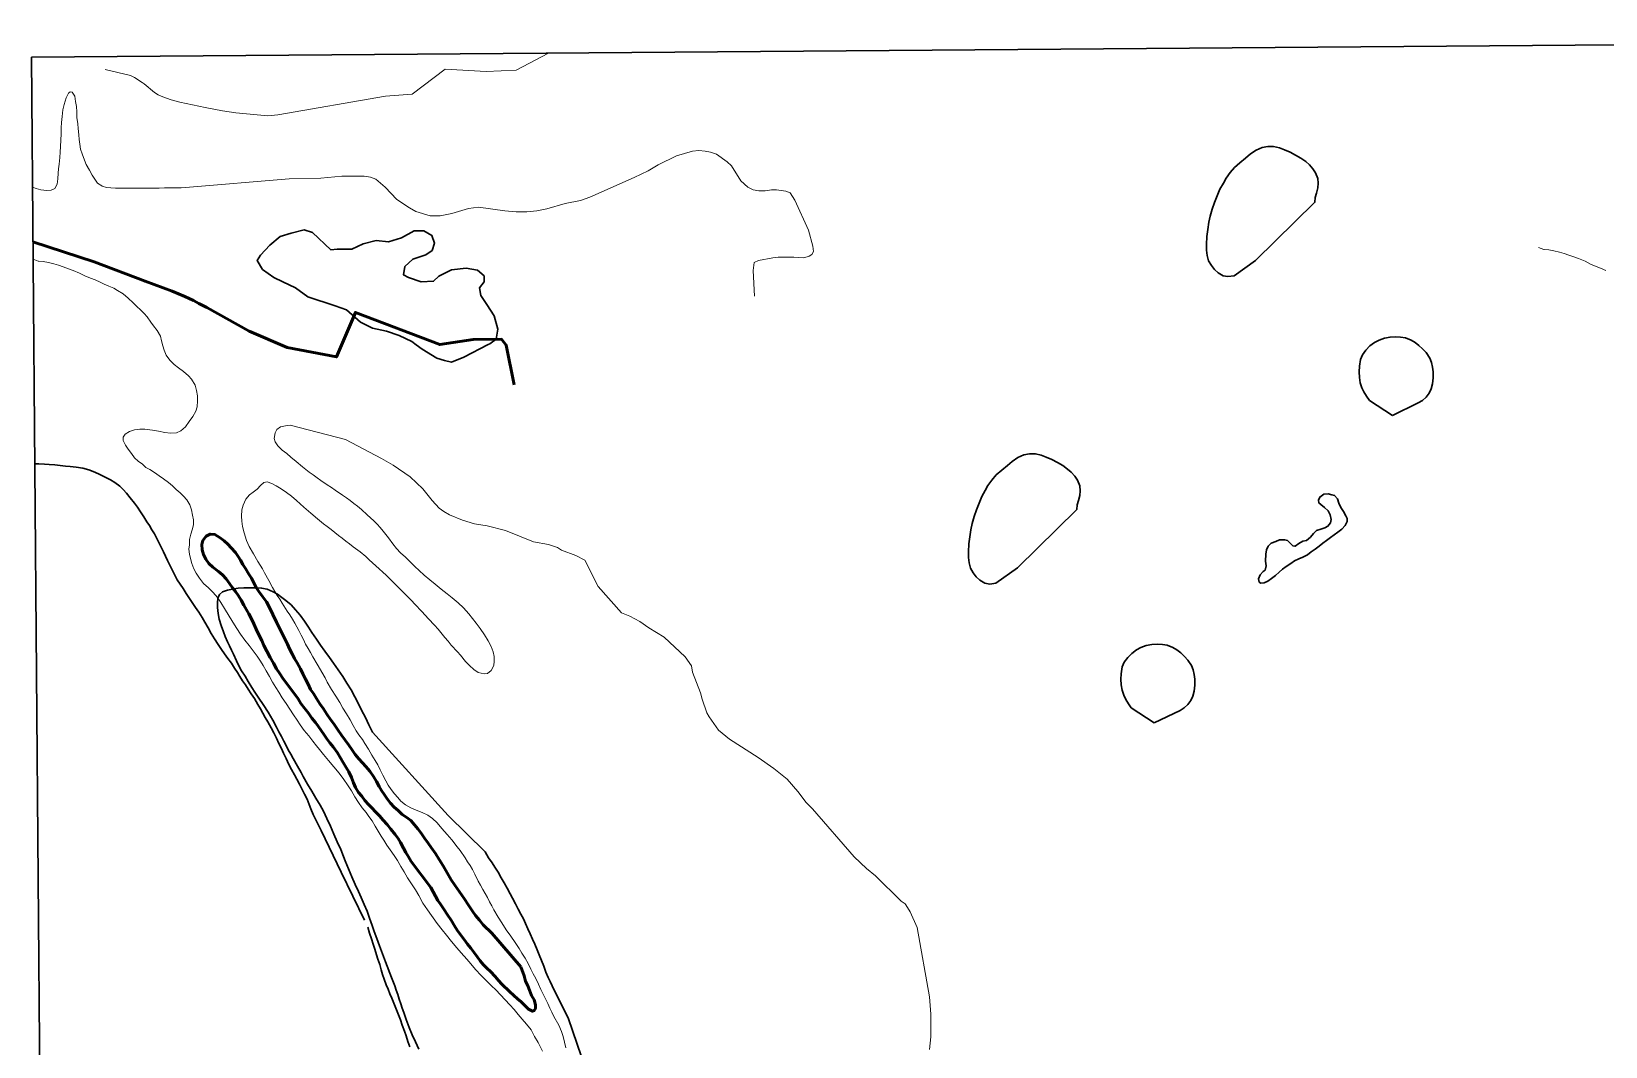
# Model space of a CAD drawing. Header units: millimetres. Extents: x 568391 to 568765, y 4072271 to 4072505.
# Drawn here: x 568391 to 568568.2, y 4072390.3 to 4072504.5 of the extents above; entities that cross this region are included whole.
import ezdxf

# ---------------------------------------------------------------- set-up
doc = ezdxf.new("R2010")
doc.units = ezdxf.units.MM
doc.linetypes.add('LCult', pattern=[24, 20, -4])
for name, color, linetype, lineweight in [('02321111', 30, 'Continuous', 53), ('02321112', 30, 'Continuous', 13), ('04312000', 3, 'MArbl', 30), ('10511210', 7, 'Continuous', 30), ('14311000', 3, 'LCult', 30)]:
    doc.layers.add(name, color=color, linetype=linetype, lineweight=lineweight)
doc.linetypes.add('MArbl', pattern='A,-2.9,[15,dgnlstyle-icae2lin.shx,S=0.064002,R=0,X=0,Y=0],-5.9,[16,dgnlstyle-icae2lin.shx,S=0.057982,R=0,X=0,Y=0],-5.9,[17,dgnlstyle-icae2lin.shx,S=0.062968,R=0,X=0,Y=0],-2.9', length=17.6)

msp = doc.modelspace()

# ---------------------------------------------------------------- linework, layer by layer
at = {"layer": '02321111', "color": 5}
for points in [[(568445.35, 4072464.75, 2.5), (568444.48, 4072469.23, 2.5), (568443.95, 4072469.89, 2.5), (568440.74, 4072469.88, 2.5), (568436.99, 4072469.29, 2.5), (568427.48, 4072472.91, 2.5), (568425.34, 4072467.91, 2.5), (568419.82, 4072468.98, 2.5), (568415.52, 4072470.8, 2.5), (568410.76, 4072473.46, 2.5), (568410.3, 4072473.69, 2.5), (568409.85, 4072473.92, 2.5), (568409.24, 4072474.26, 2.5), (568408.3, 4072474.72, 2.5), (568406.86, 4072475.29, 2.5), (568403.8, 4072476.42, 2.5), (568398.08, 4072478.6, 2.5), (568391.18, 4072480.86, 2.5)], [(568446.11, 4072399.24, 2.5), (568442.84, 4072403.04, 2.5), (568441.89, 4072403.99, 2.5), (568441.47, 4072404.49, 2.5), (568441.02, 4072405.02, 2.5), (568440.67, 4072405.51, 2.5), (568440.22, 4072406.2, 2.5), (568439.72, 4072406.96, 2.5), (568439.19, 4072407.68, 2.5), (568438.7, 4072408.44, 2.5), (568438.28, 4072409.05, 2.5), (568437.82, 4072409.85, 2.5), (568437.36, 4072410.61, 2.5), (568436.91, 4072411.34, 2.5), (568436.49, 4072412.02, 2.5), (568436.03, 4072412.67, 2.5), (568435.69, 4072413.16, 2.5), (568435.27, 4072413.73, 2.5), (568434.89, 4072414.3, 2.5), (568434.51, 4072414.8, 2.5), (568434.13, 4072415.22, 2.5), (568433.71, 4072415.71, 2.5), (568433.29, 4072416.05, 2.5), (568432.76, 4072416.4, 2.5), (568432.3, 4072416.85, 2.5), (568431.85, 4072417.23, 2.5), (568431.43, 4072417.69, 2.5), (568431.05, 4072418.15, 2.5), (568430.75, 4072418.6, 2.5), (568430.44, 4072419.1, 2.5), (568430.17, 4072419.55, 2.5), (568429.87, 4072420.12, 2.5), (568429.53, 4072420.66, 2.5), (568429.11, 4072421.26, 2.5), (568428.65, 4072421.8, 2.5), (568428.27, 4072422.22, 2.5), (568427.89, 4072422.67, 2.5), (568427.47, 4072423.17, 2.5), (568427.09, 4072423.7, 2.5), (568426.75, 4072424.19, 2.5), (568426.33, 4072424.77, 2.5), (568425.91, 4072425.34, 2.5), (568425.5, 4072425.94, 2.5), (568425.04, 4072426.59, 2.5), (568424.7, 4072427.09, 2.5), (568424.28, 4072427.69, 2.5), (568423.9, 4072428.3, 2.5), (568423.48, 4072428.87, 2.5), (568423.1, 4072429.44, 2.5), (568422.76, 4072430.02, 2.5), (568422.45, 4072430.47, 2.5), (568422.15, 4072431.08, 2.5), (568421.88, 4072431.65, 2.5), (568421.58, 4072432.22, 2.5), (568421.31, 4072432.79, 2.5), (568420.93, 4072433.48, 2.5), (568420.63, 4072433.97, 2.5), (568420.36, 4072434.5, 2.5), (568420.06, 4072435.04, 2.5), (568419.83, 4072435.57, 2.5), (568419.6, 4072436.03, 2.5), (568418.61, 4072438.04, 2.5), (568417.77, 4072439.79, 2.5), (568417.47, 4072440.33, 2.5), (568417.01, 4072440.93, 2.5), (568416.63, 4072441.51, 2.5), (568416.33, 4072441.96, 2.5), (568416.06, 4072442.49, 2.5), (568415.8, 4072442.99, 2.5), (568415.49, 4072443.45, 2.5), (568415.11, 4072444.09, 2.5), (568414.81, 4072444.55, 2.5), (568414.54, 4072445.01, 2.5), (568414.27, 4072445.46, 2.5), (568413.97, 4072445.88, 2.5), (568413.51, 4072446.41, 2.5), (568413.13, 4072446.83, 2.5), (568412.71, 4072447.21, 2.5), (568412.26, 4072447.55, 2.5), (568411.65, 4072447.93, 2.5), (568411.15, 4072447.97, 2.5), (568410.7, 4072447.74, 2.5), (568410.32, 4072447.25, 2.5), (568410.2, 4072446.79, 2.5), (568410.24, 4072446.18, 2.5), (568410.39, 4072445.65, 2.5), (568410.66, 4072445.16, 2.5), (568411, 4072444.66, 2.5), (568411.42, 4072444.24, 2.5), (568412.07, 4072443.75, 2.5), (568412.52, 4072443.37, 2.5), (568412.94, 4072442.91, 2.5), (568413.32, 4072442.42, 2.5), (568413.66, 4072441.92, 2.5), (568413.97, 4072441.51, 2.5), (568414.31, 4072441.01, 2.5), (568414.62, 4072440.52, 2.5), (568414.92, 4072439.98, 2.5), (568415.22, 4072439.45, 2.5), (568415.49, 4072438.99, 2.5), (568415.8, 4072438.42, 2.5), (568416.06, 4072437.85, 2.5), (568416.33, 4072437.28, 2.5), (568416.63, 4072436.64, 2.5), (568416.94, 4072435.99, 2.5), (568417.16, 4072435.42, 2.5), (568417.51, 4072434.77, 2.5), (568417.89, 4072434.09, 2.5), (568418.27, 4072433.44, 2.5), (568418.61, 4072432.79, 2.5), (568418.95, 4072432.3, 2.5), (568419.37, 4072431.69, 2.5), (568420.63, 4072429.98, 2.5), (568421.04, 4072429.41, 2.5), (568421.35, 4072428.91, 2.5), (568421.77, 4072428.38, 2.5), (568422.19, 4072427.81, 2.5), (568422.6, 4072427.24, 2.5), (568422.98, 4072426.74, 2.5), (568423.29, 4072426.33, 2.5), (568423.63, 4072425.87, 2.5), (568423.97, 4072425.37, 2.5), (568424.28, 4072424.92, 2.5), (568424.62, 4072424.46, 2.5), (568425, 4072424, 2.5), (568425.46, 4072423.36, 2.5), (568425.72, 4072422.9, 2.5), (568426.1, 4072422.25, 2.5), (568426.45, 4072421.68, 2.5), (568426.75, 4072421.19, 2.5), (568427.05, 4072420.58, 2.5), (568427.28, 4072419.97, 2.5), (568427.51, 4072419.44, 2.5), (568427.85, 4072418.87, 2.5), (568428.2, 4072418.45, 2.5), (568428.54, 4072417.99, 2.5), (568428.96, 4072417.54, 2.5), (568429.34, 4072417.16, 2.5), (568429.76, 4072416.7, 2.5), (568430.21, 4072416.24, 2.5), (568430.63, 4072415.75, 2.5), (568431.05, 4072415.29, 2.5), (568431.47, 4072414.76, 2.5), (568431.96, 4072414.15, 2.5), (568432.3, 4072413.69, 2.5), (568432.57, 4072413.24, 2.5), (568432.91, 4072412.63, 2.5), (568433.18, 4072412.13, 2.5), (568433.45, 4072411.64, 2.5), (568433.75, 4072411.11, 2.5), (568435.99, 4072408.18, 2.5), (568436.76, 4072406.73, 2.5), (568437.06, 4072406.31, 2.5), (568437.44, 4072405.74, 2.5), (568437.86, 4072405.1, 2.5), (568438.28, 4072404.49, 2.5), (568438.66, 4072403.88, 2.5), (568438.96, 4072403.38, 2.5), (568439.34, 4072402.81, 2.5), (568439.72, 4072402.32, 2.5), (568440.1, 4072401.82, 2.5), (568440.48, 4072401.37, 2.5), (568440.83, 4072400.91, 2.5), (568441.24, 4072400.34, 2.5), (568441.55, 4072399.92, 2.5), (568441.89, 4072399.5, 2.5), (568442.27, 4072399.12, 2.5), (568442.69, 4072398.74, 2.5), (568443.22, 4072398.17, 2.5), (568443.6, 4072397.72, 2.5), (568443.98, 4072397.3, 2.5), (568444.82, 4072396.46, 2.5), (568445.31, 4072396.04, 2.5), (568445.73, 4072395.66, 2.5), (568446.15, 4072395.32, 2.5), (568446.99, 4072394.48, 2.5), (568447.44, 4072394.25, 2.5), (568447.63, 4072394.33, 2.5), (568447.75, 4072394.56, 2.5), (568447.75, 4072394.98, 2.5), (568447.6, 4072395.55, 2.5), (568447.33, 4072396.04, 2.5), (568447.1, 4072396.61, 2.5), (568446.91, 4072397.11, 2.5), (568446.65, 4072397.64, 2.5), (568446.49, 4072398.25, 2.5), (568446.11, 4072399.24, 2.5)]]:
    msp.add_polyline3d(points, dxfattribs=at)
at = {"layer": '02321112', "color": 5}
for points in [[(568399.32, 4072500.27, 3.5), (568402.18, 4072499.58, 3.5), (568402.63, 4072499.36, 3.5), (568403.47, 4072498.8, 3.5), (568403.7, 4072498.64, 3.5), (568404.85, 4072497.67, 3.5), (568405.28, 4072497.41, 3.5), (568405.81, 4072497.17, 3.5), (568406.76, 4072496.85, 3.5), (568407.72, 4072496.6, 3.5), (568410.58, 4072495.97, 3.5), (568412.54, 4072495.59, 3.5), (568414.03, 4072495.39, 3.5), (568417.61, 4072495.03, 3.5), (568418.74, 4072495.16, 3.5), (568430.86, 4072497.24, 3.5), (568433.89, 4072497.48, 3.5), (568437.58, 4072500.28, 3.5), (568442.21, 4072500.05, 3.5), (568445.6, 4072500.17, 3.5), (568449.23, 4072502.08, 3.5)], [(568472.44, 4072474.73, 3), (568472.27, 4072477.64, 3), (568472.39, 4072478.53, 3), (568472.87, 4072478.77, 3), (568474.47, 4072479.07, 3), (568475.07, 4072479.13, 3), (568476.85, 4072479.13, 3), (568477.98, 4072479.07, 3), (568478.57, 4072479.25, 3), (568478.87, 4072479.42, 3), (568479.05, 4072479.78, 3), (568478.99, 4072480.38, 3), (568478.51, 4072482.16, 3), (568476.97, 4072485.55, 3), (568476.43, 4072486.38, 3), (568475.95, 4072486.56, 3), (568474.88, 4072486.73, 3), (568474.35, 4072486.73, 3), (568473.64, 4072486.61, 3), (568472.92, 4072486.61, 3), (568472.27, 4072486.73, 3), (568471.67, 4072487.03, 3), (568470.9, 4072487.74, 3), (568469.83, 4072489.41, 3), (568469.35, 4072489.88, 3), (568468.16, 4072490.71, 3), (568467.45, 4072490.95, 3), (568466.86, 4072491.07, 3), (568466.14, 4072491.13, 3), (568465.43, 4072491.07, 3), (568463.65, 4072490.53, 3), (568461.57, 4072489.52, 3), (568460.44, 4072488.87, 3), (568458.89, 4072488.09, 3), (568453.9, 4072485.89, 3), (568452.83, 4072485.53, 3), (568451.11, 4072485.17, 3), (568449.03, 4072484.58, 3), (568447.9, 4072484.34, 3), (568446.77, 4072484.22, 3), (568445.58, 4072484.22, 3), (568444.33, 4072484.34, 3), (568441.36, 4072484.75, 3), (568440.23, 4072484.63, 3), (568438.33, 4072484.04, 3), (568437.02, 4072483.8, 3), (568435.89, 4072483.8, 3), (568434.29, 4072484.27, 3), (568433.57, 4072484.69, 3), (568432.15, 4072485.64, 3), (568430.84, 4072487.01, 3), (568429.77, 4072487.9, 3), (568429.17, 4072488.13, 3), (568428.46, 4072488.25, 3), (568425.96, 4072488.25, 3), (568423.58, 4072488.01, 3), (568420.02, 4072487.95, 3), (568408.36, 4072486.99, 3), (568407.86, 4072486.95, 3), (568406, 4072486.95, 3), (568405.39, 4072486.91, 3), (568404.02, 4072486.91, 3), (568400.48, 4072486.91, 3), (568399.95, 4072486.95, 3), (568399.45, 4072486.99, 3), (568398.96, 4072487.14, 3), (568398.94, 4072487.15, 3), (568398.46, 4072487.48, 3), (568398.16, 4072487.9, 3), (568397.86, 4072488.36, 3), (568397.55, 4072488.93, 3), (568397.17, 4072489.57, 3), (568396.98, 4072490.07, 3), (568396.71, 4072490.75, 3), (568396.52, 4072491.28, 3), (568396.45, 4072491.86, 3), (568396.37, 4072492.39, 3), (568396.33, 4072492.92, 3), (568396.26, 4072493.61, 3), (568396.22, 4072494.14, 3), (568396.14, 4072494.86, 3), (568396.11, 4072495.51, 3), (568396.07, 4072496.08, 3), (568395.99, 4072496.65, 3), (568395.88, 4072497.26, 3), (568395.61, 4072497.71, 3), (568395.38, 4072497.75, 3), (568395.19, 4072497.6, 3), (568394.93, 4072497.07, 3), (568394.7, 4072496.31, 3), (568394.55, 4072495.7, 3), (568394.47, 4072494.98, 3), (568394.39, 4072494.29, 3), (568394.36, 4072493.68, 3), (568394.36, 4072493, 3), (568394.32, 4072492.31, 3), (568394.28, 4072491.59, 3), (568394.24, 4072490.94, 3), (568394.2, 4072490.37, 3), (568394.13, 4072489.61, 3), (568394.05, 4072489.08, 3), (568394.01, 4072488.58, 3), (568393.97, 4072487.94, 3), (568393.9, 4072487.37, 3), (568393.63, 4072486.87, 3), (568393.25, 4072486.68, 3), (568392.76, 4072486.64, 3), (568392.07, 4072486.72, 3), (568391.54, 4072486.87, 3), (568391.13, 4072487, 3)], [(568568.26, 4072477.64, -0.22), (568567.68, 4072477.91, -0.22), (568567.19, 4072478.1, -0.22), (568566.54, 4072478.36, -0.22), (568565.93, 4072478.67, -0.22), (568565.21, 4072478.97, -0.22), (568564.68, 4072479.16, -0.22), (568564.11, 4072479.35, -0.22), (568563.58, 4072479.54, -0.22), (568563.04, 4072479.69, -0.22), (568562.43, 4072479.85, -0.22), (568561.86, 4072479.96, -0.22), (568561.33, 4072480, -0.22), (568561.29, 4072480, -0.22), (568560.71, 4072480.22, -0.22)], [(568448.55, 4072389.77, 2), (568448.05, 4072390.72, 2), (568447.67, 4072391.4, 2), (568447.26, 4072392.16, 2), (568446.76, 4072392.81, 2), (568446.27, 4072393.38, 2), (568445.81, 4072393.88, 2), (568445.35, 4072394.45, 2), (568444.86, 4072394.98, 2), (568444.36, 4072395.55, 2), (568443.83, 4072396.12, 2), (568443.3, 4072396.65, 2), (568442.81, 4072397.11, 2), (568442.23, 4072397.68, 2), (568441.63, 4072398.29, 2), (568441.02, 4072398.94, 2), (568440.48, 4072399.58, 2), (568440.03, 4072400.11, 2), (568439.38, 4072400.84, 2), (568438.89, 4072401.41, 2), (568438.32, 4072402.09, 2), (568437.75, 4072402.82, 2), (568437.25, 4072403.42, 2), (568436.68, 4072404.15, 2), (568435.62, 4072405.67, 2), (568435.08, 4072406.43, 2), (568434.63, 4072407.27, 2), (568434.25, 4072407.91, 2), (568433.79, 4072408.6, 2), (568433.37, 4072409.28, 2), (568432.99, 4072409.93, 2), (568432.61, 4072410.54, 2), (568432.23, 4072411.22, 2), (568431.85, 4072411.79, 2), (568431.39, 4072412.44, 2), (568431.01, 4072412.94, 2), (568430.67, 4072413.51, 2), (568430.4, 4072413.96, 2), (568429.72, 4072415.1, 2), (568429.38, 4072415.68, 2), (568429, 4072416.17, 2), (568428.69, 4072416.63, 2), (568428.24, 4072417.16, 2), (568427.82, 4072417.77, 2), (568427.44, 4072418.38, 2), (568427.06, 4072419.06, 2), (568426.6, 4072419.75, 2), (568426.18, 4072420.35, 2), (568425.65, 4072421.04, 2), (568425.04, 4072421.76, 2), (568424.47, 4072422.49, 2), (568423.9, 4072423.17, 2), (568423.44, 4072423.7, 2), (568423.1, 4072424.12, 2), (568422.68, 4072424.65, 2), (568422.23, 4072425.26, 2), (568421.73, 4072425.87, 2), (568421.27, 4072426.48, 2), (568420.93, 4072427.01, 2), (568420.51, 4072427.62, 2), (568420.09, 4072428.27, 2), (568419.68, 4072428.88, 2), (568419.26, 4072429.52, 2), (568418.88, 4072430.17, 2), (568418.54, 4072430.7, 2), (568418.15, 4072431.31, 2), (568417.81, 4072431.92, 2), (568417.43, 4072432.57, 2), (568417.09, 4072433.18, 2), (568416.79, 4072433.67, 2), (568416.41, 4072434.24, 2), (568415.99, 4072434.81, 2), (568415.53, 4072435.42, 2), (568415.04, 4072436.03, 2), (568414.54, 4072436.71, 2), (568414.12, 4072437.32, 2), (568413.67, 4072438.05, 2), (568412.75, 4072439.57, 2), (568412.33, 4072440.25, 2), (568411.95, 4072440.82, 2), (568411.46, 4072441.39, 2), (568410.93, 4072441.93, 2), (568410.39, 4072442.42, 2), (568409.94, 4072442.99, 2), (568409.56, 4072443.56, 2), (568409.29, 4072444.06, 2), (568409.06, 4072444.67, 2), (568408.91, 4072445.2, 2), (568408.8, 4072445.69, 2), (568408.72, 4072446.26, 2), (568408.8, 4072446.76, 2), (568408.8, 4072447.37, 2), (568408.95, 4072447.94, 2), (568409.1, 4072448.43, 2), (568409.25, 4072449, 2), (568409.25, 4072449.57, 2), (568409.14, 4072450.11, 2), (568409.03, 4072450.71, 2), (568408.84, 4072451.25, 2), (568408.49, 4072451.82, 2), (568408.15, 4072452.24, 2), (568407.77, 4072452.62, 2), (568407.31, 4072453, 2), (568406.9, 4072453.38, 2), (568406.44, 4072453.76, 2), (568405.87, 4072454.18, 2), (568405.41, 4072454.52, 2), (568404.88, 4072454.9, 2), (568404.35, 4072455.24, 2), (568403.89, 4072455.47, 2), (568403.51, 4072455.85, 2), (568403.02, 4072456.19, 2), (568402.63, 4072456.54, 2), (568402.29, 4072457.03, 2), (568401.9, 4072457.53, 2), (568401.61, 4072457.98, 2), (568401.33, 4072458.51, 2), (568401.33, 4072458.86, 2), (568401.57, 4072459.2, 2), (568402.06, 4072459.5, 2), (568402.6, 4072459.69, 2), (568403.21, 4072459.77, 2), (568403.78, 4072459.77, 2), (568404.65, 4072459.66, 2), (568405.3, 4072459.54, 2), (568406.02, 4072459.39, 2), (568406.67, 4072459.31, 2), (568407.35, 4072459.35, 2), (568407.85, 4072459.58, 2), (568408.34, 4072460.04, 2), (568408.76, 4072460.64, 2), (568409.18, 4072461.21, 2), (568409.52, 4072461.79, 2), (568409.67, 4072462.28, 2), (568409.71, 4072462.96, 2), (568409.71, 4072463.54, 2), (568409.6, 4072464.14, 2), (568409.44, 4072464.71, 2), (568409.03, 4072465.4, 2), (568408.68, 4072465.78, 2), (568408.15, 4072466.27, 2), (568407.58, 4072466.69, 2), (568407.09, 4072467.07, 2), (568406.59, 4072467.53, 2), (568406.17, 4072468.1, 2), (568405.95, 4072468.67, 2), (568405.79, 4072469.17, 2), (568405.64, 4072469.7, 2), (568405.53, 4072470.23, 2), (568405.17, 4072470.88, 2), (568404.76, 4072471.41, 2), (568404.46, 4072471.83, 2), (568404.04, 4072472.4, 2), (568403.7, 4072472.78, 2), (568402.47, 4072474, 2), (568401.9, 4072474.53, 2), (568401.33, 4072474.99, 2), (568400.72, 4072475.37, 2), (568400.27, 4072475.63, 2), (568399.73, 4072475.86, 2), (568399.2, 4072476.09, 2), (568398.75, 4072476.32, 2), (568398.17, 4072476.59, 2), (568397.68, 4072476.78, 2), (568397.03, 4072477.04, 2), (568396.42, 4072477.35, 2), (568395.7, 4072477.65, 2), (568395.17, 4072477.84, 2), (568394.6, 4072478.03, 2), (568394.07, 4072478.22, 2), (568393.53, 4072478.37, 2), (568392.92, 4072478.53, 2), (568392.35, 4072478.64, 2), (568391.82, 4072478.68, 2), (568391.78, 4072478.68, 2), (568391.2, 4072478.9, 2)], [(568492.11, 4072389.95, 2), (568492.29, 4072391.37, 2), (568492.28, 4072393.93, 2), (568492.11, 4072395.89, 2), (568490.73, 4072403.68, 2), (568489.96, 4072405.46, 2), (568489.66, 4072405.93, 2), (568489.37, 4072406.35, 2), (568488.95, 4072406.65, 2), (568486.03, 4072409.5, 2), (568485.02, 4072410.33, 2), (568483.66, 4072411.64, 2), (568478.96, 4072417.04, 2), (568478.24, 4072417.76, 2), (568477.29, 4072419, 2), (568476.1, 4072420.37, 2), (568474.61, 4072421.56, 2), (568472.83, 4072422.81, 2), (568469.62, 4072424.89, 2), (568468.37, 4072425.9, 2), (568467.3, 4072427.38, 2), (568467.06, 4072427.86, 2), (568466.53, 4072429.4, 2), (568466.35, 4072430.11, 2), (568465.45, 4072432.43, 2), (568465.33, 4072433.15, 2), (568464.62, 4072434.16, 2), (568462.24, 4072436.35, 2), (568460.52, 4072437.42, 2), (568459.51, 4072438.14, 2), (568458.38, 4072438.73, 2), (568457.43, 4072439.09, 2), (568454.81, 4072442.06, 2), (568453.32, 4072445.03, 2), (568452.31, 4072445.56, 2), (568450.7, 4072446.16, 2), (568450.23, 4072446.45, 2), (568449.22, 4072446.81, 2), (568447.55, 4072447.1, 2), (568444.4, 4072448.35, 2), (568442.32, 4072448.89, 2), (568440.89, 4072449.12, 2), (568439.53, 4072449.54, 2), (568438.1, 4072450.13, 2), (568437.45, 4072450.49, 2), (568436.91, 4072450.9, 2), (568436.14, 4072451.73, 2), (568435.07, 4072453.04, 2), (568433.64, 4072454.41, 2), (568431.74, 4072455.72, 2), (568430.43, 4072456.49, 2), (568426.39, 4072458.62, 2), (568420.14, 4072460.23, 2), (568419.6, 4072460.15, 2), (568419.07, 4072460.03, 2), (568418.65, 4072459.73, 2), (568418.46, 4072459.35, 2), (568418.35, 4072458.74, 2), (568418.46, 4072458.36, 2), (568418.77, 4072457.9, 2), (568419.26, 4072457.41, 2), (568419.75, 4072457.03, 2), (568420.21, 4072456.61, 2), (568420.82, 4072456.12, 2), (568421.54, 4072455.55, 2), (568422.3, 4072454.94, 2), (568422.72, 4072454.63, 2), (568423.18, 4072454.29, 2), (568423.6, 4072453.99, 2), (568424.32, 4072453.49, 2), (568424.78, 4072453.22, 2), (568425.19, 4072452.92, 2), (568426.03, 4072452.35, 2), (568426.49, 4072452.05, 2), (568426.91, 4072451.74, 2), (568427.32, 4072451.4, 2), (568427.74, 4072451.09, 2), (568428.16, 4072450.75, 2), (568428.81, 4072450.14, 2), (568429.57, 4072449.46, 2), (568429.95, 4072449.08, 2), (568430.29, 4072448.7, 2), (568430.63, 4072448.28, 2), (568431.2, 4072447.56, 2), (568431.7, 4072446.87, 2), (568432.12, 4072446.34, 2), (568432.57, 4072445.84, 2), (568433.11, 4072445.35, 2), (568433.64, 4072444.85, 2), (568434.17, 4072444.32, 2), (568434.67, 4072443.87, 2), (568435.24, 4072443.33, 2), (568435.85, 4072442.8, 2), (568436.45, 4072442.31, 2), (568437.14, 4072441.77, 2), (568437.82, 4072441.24, 2), (568438.39, 4072440.78, 2), (568439.04, 4072440.21, 2), (568439.65, 4072439.68, 2), (568440.26, 4072439, 2), (568440.68, 4072438.46, 2), (568441.1, 4072437.93, 2), (568441.55, 4072437.32, 2), (568442.01, 4072436.64, 2), (568442.43, 4072435.95, 2), (568442.77, 4072435.3, 2), (568443, 4072434.7, 2), (568443.11, 4072434.2, 2), (568443.11, 4072433.67, 2), (568443.07, 4072433.17, 2), (568442.77, 4072432.6, 2), (568442.35, 4072432.26, 2), (568441.97, 4072432.22, 2), (568441.32, 4072432.38, 2), (568440.83, 4072432.72, 2), (568440.33, 4072433.17, 2), (568439.88, 4072433.63, 2), (568439.31, 4072434.32, 2), (568438.97, 4072434.7, 2), (568438.28, 4072435.46, 2), (568437.94, 4072435.91, 2), (568437.56, 4072436.33, 2), (568436.8, 4072437.25, 2), (568436.38, 4072437.7, 2), (568435.73, 4072438.42, 2), (568434.97, 4072439.26, 2), (568434.17, 4072440.06, 2), (568433.79, 4072440.48, 2), (568430.94, 4072443.33, 2), (568430.56, 4072443.68, 2), (568430.18, 4072444.06, 2), (568429.04, 4072445.08, 2), (568428.66, 4072445.43, 2), (568428.01, 4072445.96, 2), (568427.25, 4072446.53, 2), (568426.83, 4072446.87, 2), (568426.41, 4072447.18, 2), (568425.99, 4072447.52, 2), (568425.57, 4072447.82, 2), (568425.16, 4072448.16, 2), (568424.74, 4072448.47, 2), (568424.32, 4072448.81, 2), (568423.9, 4072449.12, 2), (568423.22, 4072449.69, 2), (568422.46, 4072450.33, 2), (568421.69, 4072450.98, 2), (568420.86, 4072451.74, 2), (568420.29, 4072452.24, 2), (568419.72, 4072452.65, 2), (568419.11, 4072453.07, 2), (568418.57, 4072453.38, 2), (568418.08, 4072453.64, 2), (568417.55, 4072453.83, 2), (568417.17, 4072453.76, 2), (568416.82, 4072453.45, 2), (568416.44, 4072453.03, 2), (568415.99, 4072452.69, 2), (568415.57, 4072452.39, 2), (568415.15, 4072451.89, 2), (568414.85, 4072451.21, 2), (568414.69, 4072450.71, 2), (568414.66, 4072449.99, 2), (568414.69, 4072449.42, 2), (568414.77, 4072448.81, 2), (568414.96, 4072448.09, 2), (568415.23, 4072447.25, 2), (568415.53, 4072446.57, 2), (568416.03, 4072445.73, 2), (568416.52, 4072444.89, 2), (568417.01, 4072444.06, 2), (568417.24, 4072443.6, 2), (568417.74, 4072442.73, 2), (568418.16, 4072441.96, 2), (568418.42, 4072441.51, 2), (568418.69, 4072441.05, 2), (568418.99, 4072440.63, 2), (568419.26, 4072440.18, 2), (568419.79, 4072439.3, 2), (568420.1, 4072438.88, 2), (568420.4, 4072438.39, 2), (568420.67, 4072437.93, 2), (568421.12, 4072437.13, 2), (568421.39, 4072436.6, 2), (568421.66, 4072436.11, 2), (568421.88, 4072435.57, 2), (568422.15, 4072435.08, 2), (568422.42, 4072434.62, 2), (568422.68, 4072434.16, 2), (568423.18, 4072433.33, 2), (568424.09, 4072431.77, 2), (568424.32, 4072431.31, 2), (568424.81, 4072430.47, 2), (568425.27, 4072429.71, 2), (568425.73, 4072428.99, 2), (568426.07, 4072428.38, 2), (568426.49, 4072427.74, 2), (568426.9, 4072427.05, 2), (568427.25, 4072426.4, 2), (568427.59, 4072425.83, 2), (568427.89, 4072425.38, 2), (568428.27, 4072424.84, 2), (568428.54, 4072424.39, 2), (568428.96, 4072423.74, 2), (568429.34, 4072423.09, 2), (568429.72, 4072422.49, 2), (568430.02, 4072421.99, 2), (568430.29, 4072421.42, 2), (568430.59, 4072420.81, 2), (568430.9, 4072420.2, 2), (568431.17, 4072419.71, 2), (568431.51, 4072419.21, 2), (568431.89, 4072418.72, 2), (568432.27, 4072418.3, 2), (568432.61, 4072417.92, 2), (568433.11, 4072417.5, 2), (568433.71, 4072417.16, 2), (568434.32, 4072416.89, 2), (568435.01, 4072416.63, 2), (568435.65, 4072416.32, 2), (568436.15, 4072415.94, 2), (568436.68, 4072415.45, 2), (568437.21, 4072414.84, 2), (568437.82, 4072414.15, 2), (568438.36, 4072413.54, 2), (568438.96, 4072412.78, 2), (568439.27, 4072412.36, 2), (568439.84, 4072411.53, 2), (568440.1, 4072411.07, 2), (568440.41, 4072410.65, 2), (568440.68, 4072410.2, 2), (568440.94, 4072409.7, 2), (568441.32, 4072408.9, 2), (568441.59, 4072408.45, 2), (568441.85, 4072407.95, 2), (568442.08, 4072407.5, 2), (568442.35, 4072407.04, 2), (568442.58, 4072406.58, 2), (568442.84, 4072406.13, 2), (568443.07, 4072405.67, 2), (568443.57, 4072404.83, 2), (568443.98, 4072404.19, 2), (568444.48, 4072403.42, 2), (568444.97, 4072402.7, 2), (568445.47, 4072401.98, 2), (568445.92, 4072401.33, 2), (568446.23, 4072400.8, 2), (568446.61, 4072400.23, 2), (568446.95, 4072399.62, 2), (568447.22, 4072399.01, 2), (568447.52, 4072398.48, 2), (568447.79, 4072397.95, 2), (568448.09, 4072397.3, 2), (568448.36, 4072396.69, 2), (568448.63, 4072396.16, 2), (568448.89, 4072395.66, 2), (568449.16, 4072395.13, 2), (568449.39, 4072394.6, 2), (568449.61, 4072394.14, 2), (568449.84, 4072393.68, 2), (568450.38, 4072392.7, 2), (568450.68, 4072391.97, 2), (568450.87, 4072391.4, 2), (568451.02, 4072390.79, 2), (568451.17, 4072390.15, 2)]]:
    msp.add_polyline3d(points, dxfattribs=at)
at = {"layer": '04312000', "color": 5, "ltscale": 0.3}
for points in [[(568528.84, 4072478.77, 14.44), (568526.41, 4072477.05, 14.44), (568525.73, 4072476.94, 14.44), (568525.19, 4072477.05, 14.44), (568524.62, 4072477.36, 14.44), (568524.2, 4072477.74, 14.44), (568523.86, 4072478.19, 14.44), (568523.55, 4072478.72, 14.44), (568523.4, 4072479.33, 14.44), (568523.32, 4072479.94, 14.44), (568523.32, 4072480.55, 14.44), (568523.36, 4072481.46, 14.44), (568523.47, 4072482.26, 14.44), (568523.58, 4072483.06, 14.44), (568523.74, 4072483.74, 14.44), (568523.96, 4072484.54, 14.44), (568524.23, 4072485.3, 14.44), (568524.53, 4072486.03, 14.44), (568524.83, 4072486.79, 14.44), (568525.21, 4072487.47, 14.44), (568525.51, 4072488.04, 14.44), (568525.97, 4072488.65, 14.44), (568526.46, 4072489.22, 14.44), (568527.07, 4072489.76, 14.44), (568527.72, 4072490.29, 14.44), (568528.25, 4072490.75, 14.44), (568528.89, 4072491.17, 14.44), (568529.58, 4072491.47, 14.44), (568530.22, 4072491.59, 14.44), (568530.87, 4072491.59, 14.44), (568531.52, 4072491.44, 14.44), (568532.09, 4072491.21, 14.44), (568532.73, 4072490.95, 14.44), (568533.34, 4072490.61, 14.44), (568533.95, 4072490.27, 14.44), (568534.49, 4072489.89, 14.44), (568534.9, 4072489.54, 14.44), (568535.29, 4072489.09, 14.44), (568535.59, 4072488.63, 14.44), (568535.86, 4072487.99, 14.44), (568535.9, 4072487.45, 14.44), (568535.86, 4072486.92, 14.44), (568535.71, 4072486.35, 14.44), (568535.56, 4072485.86, 14.44), (568535.52, 4072485.32, 14.44), (568528.84, 4072478.77, 14.44)], [(568422.13, 4072474.66, 3.48), (568420.75, 4072475.67, 3.79), (568419.33, 4072476.35, 3.94), (568418.31, 4072476.86, 4.09), (568417.01, 4072477.75, 4.09), (568416.44, 4072478.76, 4.09), (568416.79, 4072479.37, 4.09), (568417.87, 4072480.5, 4.09), (568419.02, 4072481.47, 4.09), (568420.27, 4072481.84, 4.09), (568421.73, 4072482.22, 4.09), (568422.67, 4072481.92, 4.09), (568424.72, 4072479.97, 4.09), (568425.45, 4072480.02, 4.09), (568427.07, 4072480.05, 4.09), (568428.35, 4072480.63, 4.09), (568429.82, 4072481, 4.09), (568431.21, 4072480.86, 4.25), (568432.67, 4072481.3, 4.25), (568434.12, 4072482.09, 4.25), (568435.18, 4072482.1, 4.25), (568436.08, 4072481.59, 4.25), (568436.38, 4072480.72, 4.25), (568436.12, 4072479.9, 4.25), (568435.41, 4072479.38, 4.25), (568433.94, 4072478.92, 4.25), (568433.07, 4072478.09, 4.25), (568432.91, 4072477.13, 4.25), (568433.47, 4072476.86, 4.25), (568434.9, 4072476.36, 4.25), (568436.29, 4072476.42, 4.25), (568436.88, 4072477, 4.25), (568438.32, 4072477.7, 4.25), (568439.95, 4072477.88, 4.25), (568441.25, 4072477.68, 3.94), (568442, 4072477.03, 3.79), (568442, 4072476.34, 3.79), (568441.47, 4072475.67, 3.79), (568441.61, 4072474.81, 3.79), (568442.3, 4072473.81, 3.79), (568443.11, 4072472.54, 3.79), (568443.54, 4072471.03, 3.94), (568443.32, 4072469.91, 3.94), (568442.64, 4072469.39, 3.94), (568442.44, 4072469.31, 4.09), (568439.71, 4072467.88, 4.09), (568438.3, 4072467.32, 4.09), (568437.5, 4072467.52, 4.25), (568436.67, 4072467.77, 4.4), (568434.99, 4072468.77, 4.4), (568434.32, 4072469.27, 4.25), (568433.83, 4072469.64, 3.94), (568432.42, 4072470.3, 3.79), (568430.98, 4072470.79, 3.94), (568429.42, 4072471.16, 3.94), (568428.06, 4072471.82, 3.94), (568426.48, 4072473.21, 4.09), (568425.22, 4072473.65, 4.09), (568422.13, 4072474.66, 3.48)], [(568544.24, 4072461.31, 14.44), (568541.65, 4072463.01, 14.44), (568541.34, 4072463.47, 14.44), (568541.04, 4072463.96, 14.44), (568540.81, 4072464.42, 14.44), (568540.62, 4072464.99, 14.44), (568540.54, 4072465.6, 14.44), (568540.5, 4072466.24, 14.44), (568540.54, 4072466.85, 14.44), (568540.65, 4072467.61, 14.44), (568540.88, 4072468.15, 14.44), (568541.26, 4072468.68, 14.44), (568541.71, 4072469.14, 14.44), (568542.24, 4072469.52, 14.44), (568542.74, 4072469.78, 14.44), (568543.35, 4072470.01, 14.44), (568543.99, 4072470.13, 14.44), (568544.6, 4072470.17, 14.44), (568545.17, 4072470.13, 14.44), (568545.7, 4072470.06, 14.44), (568546.35, 4072469.79, 14.44), (568546.81, 4072469.53, 14.44), (568547.23, 4072469.18, 14.44), (568547.65, 4072468.8, 14.44), (568548.03, 4072468.39, 14.44), (568548.45, 4072467.78, 14.44), (568548.64, 4072467.29, 14.44), (568548.75, 4072466.75, 14.44), (568548.83, 4072466.22, 14.44), (568548.83, 4072465.57, 14.44), (568548.76, 4072464.89, 14.44), (568548.6, 4072464.32, 14.44), (568548.38, 4072463.82, 14.44), (568548.04, 4072463.37, 14.44), (568547.62, 4072462.99, 14.44), (568547.16, 4072462.72, 14.44), (568544.24, 4072461.31, 14.44)], [(568502.02, 4072444.17, 8.22), (568499.59, 4072442.45, 8.22), (568498.91, 4072442.34, 8.22), (568498.37, 4072442.45, 8.22), (568497.8, 4072442.76, 8.22), (568497.38, 4072443.14, 8.22), (568497.04, 4072443.59, 8.22), (568496.73, 4072444.12, 8.22), (568496.58, 4072444.73, 8.22), (568496.5, 4072445.34, 8.22), (568496.5, 4072445.95, 8.22), (568496.54, 4072446.86, 8.22), (568496.65, 4072447.66, 8.22), (568496.76, 4072448.46, 8.22), (568496.92, 4072449.14, 8.22), (568497.14, 4072449.94, 8.22), (568497.41, 4072450.7, 8.22), (568497.71, 4072451.43, 8.22), (568498.01, 4072452.19, 8.22), (568498.39, 4072452.87, 8.22), (568498.69, 4072453.44, 8.22), (568499.15, 4072454.05, 8.22), (568499.64, 4072454.62, 8.22), (568500.25, 4072455.16, 8.22), (568500.9, 4072455.69, 8.22), (568501.43, 4072456.15, 8.22), (568502.07, 4072456.57, 8.22), (568502.76, 4072456.87, 8.22), (568503.4, 4072456.99, 8.22), (568504.05, 4072456.99, 8.22), (568504.7, 4072456.84, 8.22), (568505.27, 4072456.61, 8.22), (568505.91, 4072456.35, 8.22), (568506.52, 4072456.01, 8.22), (568507.13, 4072455.67, 8.22), (568507.67, 4072455.29, 8.22), (568508.08, 4072454.94, 8.22), (568508.47, 4072454.49, 8.22), (568508.77, 4072454.03, 8.22), (568509.04, 4072453.39, 8.22), (568509.08, 4072452.85, 8.22), (568509.04, 4072452.32, 8.22), (568508.89, 4072451.75, 8.22), (568508.74, 4072451.26, 8.22), (568508.7, 4072450.72, 8.22), (568502.02, 4072444.17, 8.22)], [(568537.02, 4072452.49, 3.74), (568537.44, 4072452.39, 3.74), (568537.74, 4072452.31, 3.74), (568538.05, 4072451.92, 3.74), (568538.21, 4072451.44, 3.74), (568538.42, 4072450.95, 3.74), (568538.75, 4072450.5, 3.74), (568539.01, 4072450.02, 3.74), (568539.14, 4072449.73, 3.74), (568539.14, 4072449.38, 3.74), (568538.91, 4072448.93, 3.74), (568538.56, 4072448.52, 3.74), (568538.11, 4072448.19, 3.74), (568537.69, 4072447.89, 3.74), (568537.28, 4072447.58, 3.74), (568536.83, 4072447.23, 3.74), (568536.42, 4072446.94, 3.74), (568536, 4072446.6, 3.74), (568535.55, 4072446.27, 3.74), (568535.1, 4072445.96, 3.74), (568534.67, 4072445.63, 3.74), (568534.17, 4072445.37, 3.74), (568533.7, 4072445.18, 3.74), (568533.23, 4072444.96, 3.74), (568532.81, 4072444.67, 3.74), (568532.3, 4072444.32, 3.74), (568531.87, 4072444.01, 3.74), (568531.48, 4072443.68, 3.74), (568531.08, 4072443.32, 3.74), (568530.63, 4072442.97, 3.74), (568530.2, 4072442.68, 3.74), (568529.79, 4072442.47, 3.74), (568529.44, 4072442.43, 3.74), (568529.23, 4072442.56, 3.74), (568529.17, 4072442.91, 3.74), (568529.34, 4072443.36, 3.74), (568529.69, 4072443.75, 3.74), (568529.91, 4072443.91, 3.74), (568530.02, 4072444.39, 3.74), (568529.94, 4072444.92, 3.74), (568529.98, 4072445.7, 3.74), (568530.08, 4072446.2, 3.74), (568530.25, 4072446.61, 3.74), (568530.58, 4072446.93, 3.74), (568531.11, 4072447.14, 3.74), (568531.52, 4072447.3, 3.74), (568532.12, 4072447.3, 3.74), (568532.43, 4072447.24, 3.74), (568532.82, 4072446.87, 3.74), (568533.02, 4072446.66, 3.74), (568533.29, 4072446.6, 3.74), (568533.7, 4072446.91, 3.74), (568534.14, 4072447.15, 3.74), (568534.57, 4072447.26, 3.74), (568535.02, 4072447.63, 3.74), (568535.35, 4072448.04, 3.74), (568535.68, 4072448.38, 3.74), (568536.17, 4072448.53, 3.74), (568536.65, 4072448.67, 3.74), (568536.98, 4072448.85, 3.74), (568537.26, 4072449.24, 3.74), (568537.35, 4072449.61, 3.74), (568537.23, 4072450.13, 3.74), (568537, 4072450.58, 3.74), (568536.59, 4072450.97, 3.74), (568536.18, 4072451.28, 3.74), (568535.97, 4072451.47, 3.74), (568535.93, 4072451.8, 3.74), (568536.08, 4072452.13, 3.74), (568536.51, 4072452.45, 3.74), (568537.02, 4072452.49, 3.74)], [(568434.62, 4072390, 2.22), (568434.27, 4072390.8, 2.22), (568433.89, 4072391.6, 2.22), (568433.55, 4072392.44, 2.22), (568433.21, 4072393.31, 2.22), (568432.94, 4072394.11, 2.22), (568432.75, 4072394.6, 2.22), (568432.6, 4072395.1, 2.22), (568432.41, 4072395.63, 2.22), (568432.26, 4072396.13, 2.22), (568432.07, 4072396.62, 2.22), (568431.92, 4072397.11, 2.22), (568431.54, 4072398.07, 2.22), (568431.38, 4072398.56, 2.22), (568431.08, 4072399.32, 2.22), (568430.89, 4072399.82, 2.22), (568430.55, 4072400.73, 2.22), (568430.2, 4072401.6, 2.22), (568429.9, 4072402.44, 2.22), (568429.6, 4072403.24, 2.22), (568429.37, 4072403.92, 2.22), (568429.06, 4072404.72, 2.22), (568428.8, 4072405.52, 2.22), (568428.49, 4072406.28, 2.22), (568428.15, 4072407.04, 2.22), (568427.85, 4072407.73, 2.22), (568427.47, 4072408.53, 2.22), (568427.08, 4072409.37, 2.22), (568426.7, 4072410.28, 2.22), (568426.32, 4072411.19, 2.22), (568426.13, 4072411.69, 2.22), (568425.83, 4072412.45, 2.22), (568425.45, 4072413.32, 2.22), (568425.07, 4072414.2, 2.22), (568424.69, 4072415.07, 2.22), (568424.27, 4072415.95, 2.22), (568423.89, 4072416.78, 2.22), (568423.51, 4072417.47, 2.22), (568423.05, 4072418.23, 2.22), (568422.6, 4072419.03, 2.22), (568422.1, 4072419.83, 2.22), (568421.61, 4072420.66, 2.22), (568421.38, 4072421.12, 2.22), (568420.96, 4072421.84, 2.22), (568420.47, 4072422.72, 2.22), (568420.2, 4072423.18, 2.22), (568419.93, 4072423.67, 2.22), (568419.71, 4072424.16, 2.22), (568419.44, 4072424.66, 2.22), (568419.17, 4072425.19, 2.22), (568418.87, 4072425.69, 2.22), (568418.6, 4072426.22, 2.22), (568418.18, 4072427.02, 2.22), (568417.92, 4072427.47, 2.22), (568417.65, 4072427.93, 2.22), (568417.12, 4072428.77, 2.22), (568416.62, 4072429.49, 2.22), (568416.17, 4072430.18, 2.22), (568415.83, 4072430.71, 2.22), (568415.41, 4072431.36, 2.22), (568415.06, 4072431.96, 2.22), (568414.68, 4072432.57, 2.22), (568414.38, 4072433.14, 2.22), (568414.11, 4072433.71, 2.22), (568413.77, 4072434.44, 2.22), (568413.54, 4072434.89, 2.22), (568413.31, 4072435.39, 2.22), (568413.09, 4072435.84, 2.22), (568412.82, 4072436.45, 2.22), (568412.63, 4072436.95, 2.22), (568412.36, 4072437.67, 2.22), (568412.14, 4072438.39, 2.22), (568412.02, 4072439.04, 2.22), (568411.95, 4072439.69, 2.22), (568411.95, 4072440.22, 2.22), (568411.98, 4072440.75, 2.22), (568412.17, 4072441.17, 2.22), (568412.52, 4072441.48, 2.22), (568413.09, 4072441.67, 2.22), (568413.66, 4072441.78, 2.22), (568414.3, 4072441.89, 2.22), (568414.91, 4072441.93, 2.22), (568415.41, 4072441.93, 2.22), (568416.17, 4072441.93, 2.22), (568416.93, 4072441.89, 2.22), (568417.54, 4072441.78, 2.22), (568418.22, 4072441.47, 2.22), (568418.72, 4072441.21, 2.22), (568419.21, 4072440.83, 2.22), (568419.67, 4072440.49, 2.22), (568420.24, 4072439.99, 2.22), (568420.73, 4072439.42, 2.22), (568421.27, 4072438.85, 2.22), (568421.76, 4072438.16, 2.22), (568422.22, 4072437.48, 2.22), (568422.6, 4072436.87, 2.22), (568423.09, 4072436.15, 2.22), (568423.55, 4072435.46, 2.22), (568424.04, 4072434.78, 2.22), (568424.58, 4072434.06, 2.22), (568425.03, 4072433.45, 2.22), (568425.53, 4072432.69, 2.22), (568426.06, 4072431.93, 2.22), (568426.52, 4072431.2, 2.22), (568427.01, 4072430.44, 2.22), (568427.43, 4072429.64, 2.22), (568427.77, 4072429, 2.22), (568428.19, 4072428.16, 2.22), (568428.61, 4072427.32, 2.22), (568428.99, 4072426.48, 2.22), (568429.41, 4072425.65, 2.22), (568437.93, 4072416.29, 2.22), (568442.11, 4072412.18, 2.22), (568442.49, 4072411.53, 2.22), (568442.87, 4072410.96, 2.22), (568443.18, 4072410.47, 2.22), (568443.56, 4072409.9, 2.22), (568443.9, 4072409.29, 2.22), (568444.24, 4072408.72, 2.22), (568444.58, 4072408.11, 2.22), (568444.93, 4072407.46, 2.22), (568445.19, 4072406.97, 2.22), (568445.5, 4072406.36, 2.22), (568445.8, 4072405.75, 2.22), (568446.11, 4072405.18, 2.22), (568446.41, 4072404.65, 2.22), (568446.64, 4072404.15, 2.22), (568446.91, 4072403.54, 2.22), (568447.17, 4072402.97, 2.22), (568447.44, 4072402.36, 2.22), (568447.7, 4072401.79, 2.22), (568447.97, 4072401.15, 2.22), (568448.16, 4072400.61, 2.22), (568448.43, 4072399.97, 2.22), (568448.69, 4072399.32, 2.22), (568448.92, 4072398.67, 2.22), (568449.19, 4072398.06, 2.22), (568449.42, 4072397.61, 2.22), (568449.64, 4072397.11, 2.22), (568451.49, 4072393.4, 2.22), (568453.9, 4072386.4, 2.22)], [(568517.42, 4072426.71, 8.22), (568514.83, 4072428.41, 8.22), (568514.52, 4072428.87, 8.22), (568514.22, 4072429.36, 8.22), (568513.99, 4072429.82, 8.22), (568513.8, 4072430.39, 8.22), (568513.72, 4072431, 8.22), (568513.68, 4072431.64, 8.22), (568513.72, 4072432.25, 8.22), (568513.83, 4072433.01, 8.22), (568514.06, 4072433.55, 8.22), (568514.44, 4072434.08, 8.22), (568514.89, 4072434.54, 8.22), (568515.42, 4072434.92, 8.22), (568515.92, 4072435.18, 8.22), (568516.53, 4072435.41, 8.22), (568517.17, 4072435.53, 8.22), (568517.78, 4072435.57, 8.22), (568518.35, 4072435.53, 8.22), (568518.88, 4072435.46, 8.22), (568519.53, 4072435.19, 8.22), (568519.99, 4072434.93, 8.22), (568520.41, 4072434.58, 8.22), (568520.83, 4072434.2, 8.22), (568521.21, 4072433.79, 8.22), (568521.63, 4072433.18, 8.22), (568521.82, 4072432.69, 8.22), (568521.93, 4072432.15, 8.22), (568522.01, 4072431.62, 8.22), (568522.01, 4072430.97, 8.22), (568521.94, 4072430.29, 8.22), (568521.78, 4072429.72, 8.22), (568521.56, 4072429.22, 8.22), (568521.22, 4072428.77, 8.22), (568520.8, 4072428.39, 8.22), (568520.34, 4072428.12, 8.22), (568517.42, 4072426.71, 8.22)]]:
    msp.add_polyline3d(points, dxfattribs=at)
at = {"layer": '10511210', "color": 7, "flags": 128}
msp.add_lwpolyline([(568764.65, 4072273.43), (568392.88, 4072270.51), (568391.02, 4072501.63), (568762.78, 4072504.54), (568764.65, 4072273.43)], dxfattribs=at)
at = {"layer": '14311000', "color": 5, "ltscale": 0.3}
msp.add_polyline3d([(568391.39, 4072455.87, 1.91), (568391.83, 4072455.87, 1.91), (568392.47, 4072455.83, 1.91), (568393.01, 4072455.79, 1.95), (568393.66, 4072455.75, 1.95), (568394.26, 4072455.68, 1.95), (568394.83, 4072455.6, 1.95), (568395.37, 4072455.56, 1.91), (568396.05, 4072455.49, 1.91), (568396.78, 4072455.37, 1.91), (568397.47, 4072455.18, 1.91), (568398.15, 4072454.95, 1.91), (568398.72, 4072454.69, 1.91), (568399.33, 4072454.38, 1.91), (568399.9, 4072454.08, 1.91), (568400.4, 4072453.77, 1.91), (568400.97, 4072453.36, 1.91), (568401.35, 4072452.97, 1.91), (568401.73, 4072452.56, 1.91), (568402.11, 4072452.06, 1.91), (568402.6, 4072451.45, 1.91), (568402.94, 4072451, 1.91), (568403.29, 4072450.46, 1.91), (568403.67, 4072449.89, 1.91), (568404.01, 4072449.36, 1.91), (568404.31, 4072448.94, 1.91), (568404.58, 4072448.45, 1.91), (568404.85, 4072447.99, 1.91), (568405.08, 4072447.53, 1.87), (568405.3, 4072447.08, 1.87), (568405.57, 4072446.58, 1.87), (568405.87, 4072445.97, 1.87), (568406.1, 4072445.48, 1.87), (568406.33, 4072444.99, 1.87), (568406.56, 4072444.53, 1.84), (568406.82, 4072444.03, 1.8), (568407.17, 4072443.35, 1.72), (568407.43, 4072442.82, 1.72), (568407.74, 4072442.32, 1.72), (568408.08, 4072441.83, 1.72), (568408.42, 4072441.29, 1.72), (568408.73, 4072440.84, 1.72), (568409.11, 4072440.27, 1.72), (568409.49, 4072439.7, 1.72), (568409.87, 4072439.16, 1.72), (568410.25, 4072438.56, 1.72), (568410.55, 4072438.06, 1.72), (568410.9, 4072437.41, 1.72), (568411.24, 4072436.77, 1.72), (568411.62, 4072436.16, 1.72), (568412.04, 4072435.55, 1.72), (568412.42, 4072434.98, 1.72), (568412.76, 4072434.48, 1.72), (568413.14, 4072433.95, 1.72), (568413.52, 4072433.42, 1.72), (568413.86, 4072432.89, 1.72), (568414.2, 4072432.39, 1.72), (568414.47, 4072431.94, 1.72), (568414.78, 4072431.44, 1.72), (568415.12, 4072430.98, 1.72), (568415.42, 4072430.49, 1.72), (568415.76, 4072430, 1.72), (568416.11, 4072429.46, 1.72), (568416.49, 4072428.78, 1.68), (568416.79, 4072428.28, 1.68), (568417.06, 4072427.79, 1.68), (568417.32, 4072427.33, 1.68), (568417.63, 4072426.84, 1.68), (568418.01, 4072426.15, 1.64), (568418.31, 4072425.58, 1.64), (568418.62, 4072425.01, 1.64), (568418.88, 4072424.4, 1.64), (568419.15, 4072423.83, 1.64), (568419.38, 4072423.3, 1.64), (568419.68, 4072422.69, 1.64), (568419.99, 4072422.04, 1.64), (568420.29, 4072421.47, 1.64), (568420.63, 4072420.86, 1.64), (568420.9, 4072420.37, 1.64), (568421.2, 4072419.8, 1.64), (568421.51, 4072419.23, 1.64), (568421.77, 4072418.7, 1.64), (568422.04, 4072418.13, 1.64), (568422.27, 4072417.52, 1.64), (568422.46, 4072417.02, 1.64), (568422.73, 4072416.41, 1.64), (568423.03, 4072415.8, 1.64), (568423.33, 4072415.2, 1.64), (568423.64, 4072414.59, 1.64), (568425.88, 4072409.91, 1.57), (568428.89, 4072403.71, 1.34), (568429.08, 4072403.06, 1.34), (568429.31, 4072402.41, 1.34), (568429.5, 4072401.8, 1.34), (568429.69, 4072401.23, 1.34), (568429.88, 4072400.62, 1.34), (568430.03, 4072400.13, 1.34), (568430.22, 4072399.52, 1.34), (568430.37, 4072398.91, 1.34), (568430.52, 4072398.38, 1.34), (568430.71, 4072397.85, 1.34), (568430.94, 4072397.24, 1.34), (568431.17, 4072396.74, 1.34), (568431.36, 4072396.21, 1.34), (568431.59, 4072395.72, 1.34), (568431.82, 4072395.15, 1.34), (568432.12, 4072394.42, 1.34), (568432.35, 4072393.85, 1.34), (568432.58, 4072393.28, 1.34), (568432.77, 4072392.67, 1.34), (568433, 4072392.03, 1.34), (568433.19, 4072391.49, 1.34), (568433.38, 4072390.85, 1.34), (568433.6, 4072390.24, 1.34)], dxfattribs=at)

doc.saveas('drawing.dxf')
